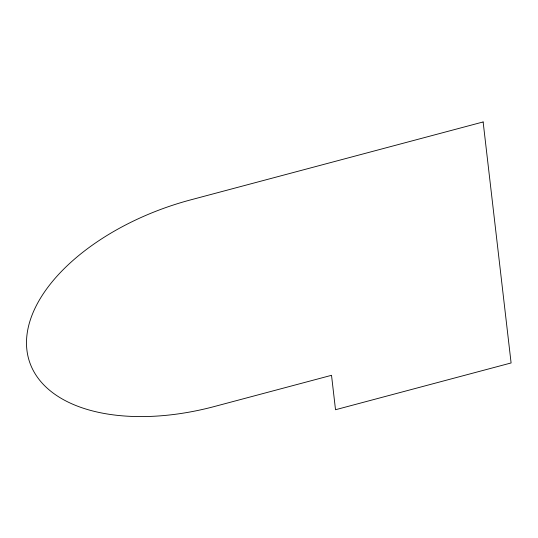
<?xml version="1.0" encoding="UTF-8"?>
<svg xmlns="http://www.w3.org/2000/svg" width="538" height="538" viewBox="0 0 538 538"><rect width="100%" height="100%" fill="white"/><g stroke="black" fill="none" stroke-linecap="round" stroke-linejoin="round"><path stroke-width="0.81" d="M483.131 121.958L190.492 199.921A182.611 102.381 -18.8 0 0 26.9 349.989A182.611 102.381 -18.8 0 0 214.467 406.493L331.522 375.309L335.517 409.734L511.1 362.955L483.131 121.958"/></g></svg>
